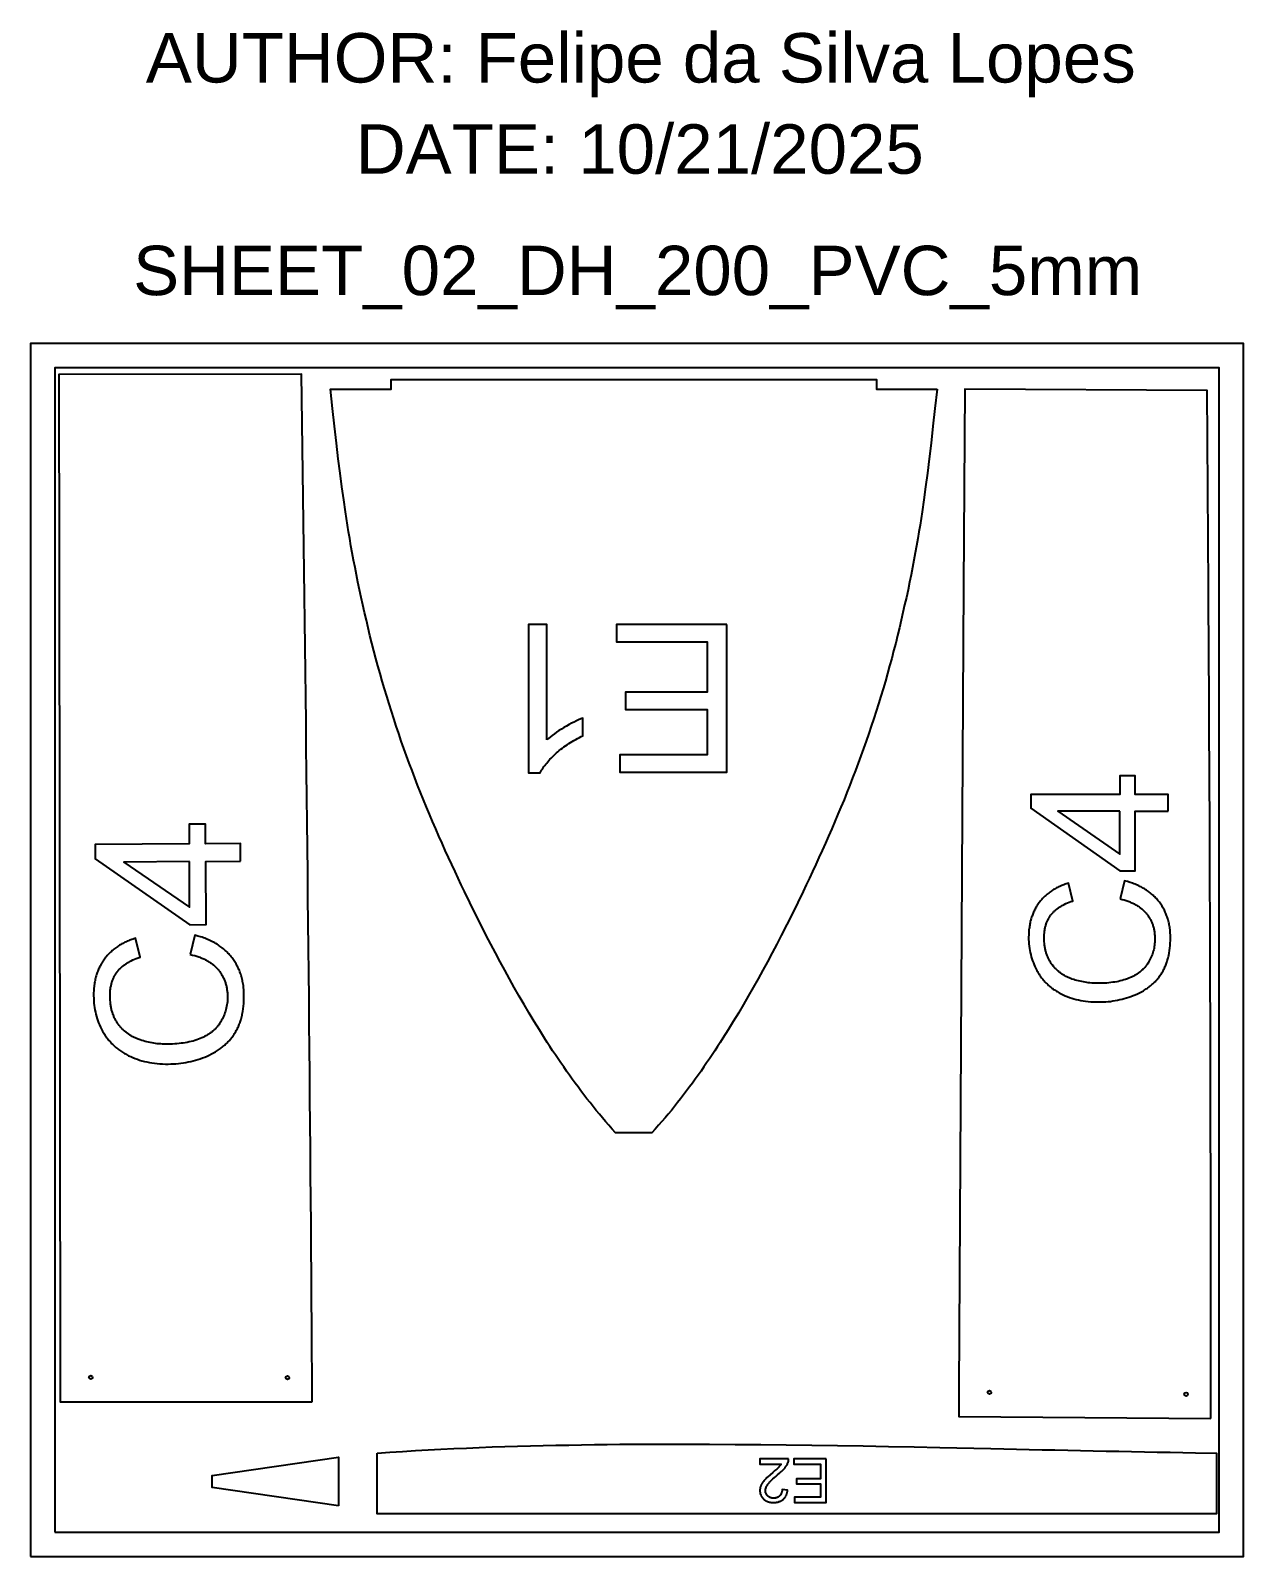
# Model space of a CAD drawing. Extents: x 2494 to 5794, y -1335 to 1258.
# Drawn here: x 3644 to 4644, y 0 to 1258 of the extents above; entities that cross this region are included whole.
import ezdxf

# ---------------------------------------------------------------- set-up
doc = ezdxf.new("R2010")
doc.units = 0
for name, color, linetype in [('DH_200_CODES_PART_NUMBERS_', 1, 'CONTINUOUS'), ('DH_200_CUT_PVC_5MM', 7, 'CONTINUOUS'), ('DH_200_HOLES_PVC_5MM', 3, 'CONTINUOUS'), ('PVC_SHEET__5MM', 6, 'CONTINUOUS'), ('TEXT', 5, 'CONTINUOUS')]:
    doc.layers.add(name, color=color, linetype=linetype)
doc.styles.add('METERS_ARCHITECTURAL', font='arial.ttf')

msp = doc.modelspace()

# ---------------------------------------------------------------- linework, layer by layer
at = {"layer": 'DH_200_CODES_PART_NUMBERS_'}
for points in [[(4069.9, 673.2), (4069.9, 768.4), (4055, 768.4), (4055, 646.2), (4064.6, 646.2), (4065.1, 647.2), (4065.7, 648.2), (4066.3, 649.1), (4066.9, 650.1), (4067.6, 651.2), (4068.3, 652.2), (4069.1, 653.2), (4069.9, 654.2), (4070.8, 655.2), (4071.7, 656.2), (4072.6, 657.3), (4073.6, 658.3), (4074.6, 659.3), (4075.7, 660.4), (4076.8, 661.4), (4077.9, 662.5), (4079.1, 663.5), (4080.3, 664.5), (4081.6, 665.5), (4082.8, 666.5), (4084.1, 667.5), (4085.4, 668.4), (4086.7, 669.3), (4088.1, 670.2), (4089.5, 671.1), (4090.9, 672), (4092.3, 672.8), (4093.8, 673.6), (4095.3, 674.4), (4096.8, 675.2), (4098.3, 676), (4099.8, 676.7), (4099.8, 691.2), (4098.1, 690.5), (4096.2, 689.7), (4094.4, 688.9), (4092.4, 688), (4090.4, 687), (4088.4, 685.9), (4086.3, 684.7), (4084.1, 683.5), (4082, 682.2), (4079.9, 680.9), (4078, 679.6), (4076.2, 678.3), (4074.5, 677), (4072.9, 675.7), (4071.3, 674.5), (4070.6, 673.8)], [(4218.4, 768.4), (4127.5, 768.4), (4127.5, 754.1), (4202.3, 754.1), (4202.3, 712.6), (4134.9, 712.6), (4134.9, 698.3), (4202.3, 698.3), (4202.3, 661), (4130.3, 661), (4130.3, 646.7), (4218.4, 646.7)], [(4582.2, 614.4), (4582.2, 628.3), (4555.1, 628.3), (4555.1, 643.5), (4542.4, 643.5), (4542.4, 628.3), (4469.1, 628.3), (4469.1, 616.9), (4542.4, 565.3), (4555.1, 565.3), (4555.1, 614.4)], [(3817.5, 573.2), (3817.4, 587.9), (3788.7, 587.7), (3788.6, 603.9), (3775.1, 603.8), (3775.2, 587.6), (3697.5, 587.1), (3697.6, 575.1), (3775.6, 520.9), (3789.1, 521), (3788.8, 573)], [(4542.4, 614.4), (4491.4, 614.4), (4542.4, 579)], [(3775.3, 572.9), (3721.2, 572.5), (3775.5, 535.4)], [(4542.6, 542.1), (4544.3, 541.7), (4546, 541.3), (4547.7, 540.8), (4548.5, 540.5), (4549.2, 540.2), (4550, 540), (4550.8, 539.7), (4551.5, 539.3), (4552.3, 539), (4553, 538.7), (4553.7, 538.4), (4554.4, 538), (4555.1, 537.6), (4555.7, 537.3), (4556.4, 536.9), (4557, 536.5), (4557.6, 536.1), (4558.3, 535.7), (4558.8, 535.2), (4559.4, 534.8), (4560, 534.3), (4560.6, 533.9), (4561.1, 533.4), (4561.6, 532.9), (4562.1, 532.4), (4562.6, 531.9), (4563.1, 531.4), (4563.6, 530.9), (4564.1, 530.3), (4564.5, 529.8), (4564.9, 529.2), (4565.4, 528.7), (4565.8, 528.1), (4566.2, 527.5), (4566.5, 526.9), (4566.9, 526.3), (4567.2, 525.7), (4567.6, 525.1), (4567.9, 524.5), (4568.2, 523.9), (4568.5, 523.3), (4568.8, 522.6), (4569, 522), (4569.3, 521.3), (4569.5, 520.7), (4569.7, 520), (4569.9, 519.3), (4570.1, 518.6), (4570.3, 517.9), (4570.5, 517.2), (4570.6, 516.5), (4570.7, 515.8), (4570.9, 515.1), (4571, 514.4), (4571.1, 513.6), (4571.1, 512.9), (4571.2, 512.1), (4571.2, 511.4), (4571.3, 510.6), (4571.3, 509.8), (4571.3, 509.1), (4571.3, 507.8), (4571.2, 506.5), (4571.1, 505.2), (4571, 504), (4570.8, 502.7), (4570.6, 501.5), (4570.3, 500.3), (4570, 499.1), (4569.6, 497.9), (4569.2, 496.7), (4568.8, 495.5), (4568.3, 494.4), (4567.8, 493.2), (4567.2, 492.1), (4566.6, 491), (4566, 489.9), (4565.7, 489.3), (4565.3, 488.8), (4564.9, 488.2), (4564.6, 487.7), (4564.2, 487.2), (4563.8, 486.7), (4563.4, 486.2), (4563, 485.7), (4562.6, 485.2), (4562.1, 484.8), (4561.7, 484.3), (4561.2, 483.9), (4560.8, 483.4), (4560.3, 483), (4559.8, 482.6), (4559.3, 482.2), (4558.8, 481.8), (4558.3, 481.4), (4557.8, 481), (4557.2, 480.6), (4556.7, 480.2), (4556.1, 479.9), (4555.5, 479.5), (4555, 479.2), (4554.4, 478.9), (4553.8, 478.5), (4553.1, 478.2), (4552.5, 477.9), (4551.9, 477.6), (4551.2, 477.3), (4549.9, 476.8), (4548.6, 476.3), (4547.2, 475.8), (4545.8, 475.4), (4544.3, 475), (4542.8, 474.6), (4541.3, 474.2), (4539.8, 473.9), (4538.2, 473.6), (4536.7, 473.4), (4535, 473.2), (4533.4, 473), (4531.7, 472.8), (4530, 472.7), (4528.3, 472.7), (4526.5, 472.6), (4524.7, 472.6), (4523.3, 472.6), (4522, 472.6), (4520.6, 472.7), (4519.2, 472.8), (4517.8, 472.9), (4516.4, 473.1), (4515.1, 473.3), (4513.7, 473.5), (4512.4, 473.7), (4511, 474), (4509.7, 474.3), (4508.3, 474.6), (4507, 474.9), (4505.7, 475.3), (4504.4, 475.7), (4503, 476.1), (4502.4, 476.4), (4501.7, 476.6), (4501.1, 476.8), (4500.5, 477.1), (4499.8, 477.4), (4499.2, 477.6), (4498.6, 477.9), (4498, 478.2), (4497.5, 478.5), (4496.9, 478.9), (4496.3, 479.2), (4495.7, 479.5), (4495.2, 479.9), (4494.6, 480.2), (4494.1, 480.6), (4493.6, 481), (4493.1, 481.4), (4492.5, 481.8), (4492, 482.2), (4491.5, 482.6), (4491.1, 483), (4490.6, 483.5), (4490.1, 483.9), (4489.7, 484.4), (4489.2, 484.9), (4488.8, 485.3), (4488.3, 485.8), (4487.9, 486.3), (4487.5, 486.8), (4487.1, 487.4), (4486.7, 487.9), (4486.3, 488.4), (4485.9, 489), (4485.5, 489.5), (4485.1, 490.1), (4484.8, 490.7), (4484.5, 491.3), (4484.1, 491.9), (4483.8, 492.5), (4483.5, 493.1), (4483.2, 493.7), (4483, 494.3), (4482.7, 495), (4482.5, 495.6), (4482.2, 496.2), (4482, 496.9), (4481.8, 497.6), (4481.6, 498.3), (4481.4, 498.9), (4481.2, 499.6), (4481, 500.3), (4480.9, 501), (4480.8, 501.8), (4480.6, 502.5), (4480.5, 503.2), (4480.4, 504), (4480.2, 505.5), (4480.1, 507), (4480, 508.6), (4480, 510.2), (4480, 511.6), (4480.1, 513), (4480.2, 514.3), (4480.3, 515), (4480.4, 515.6), (4480.5, 516.3), (4480.6, 516.9), (4480.7, 517.6), (4480.8, 518.2), (4480.9, 518.8), (4481.1, 519.4), (4481.3, 520), (4481.4, 520.6), (4481.6, 521.2), (4481.8, 521.7), (4482, 522.3), (4482.2, 522.9), (4482.4, 523.4), (4482.7, 524), (4482.9, 524.5), (4483.2, 525), (4483.5, 525.6), (4483.7, 526.1), (4484, 526.6), (4484.3, 527.1), (4484.6, 527.6), (4485, 528.1), (4485.3, 528.6), (4485.6, 529), (4486, 529.5), (4486.4, 529.9), (4486.8, 530.4), (4487.2, 530.8), (4487.6, 531.3), (4488, 531.7), (4488.4, 532.1), (4488.9, 532.5), (4489.3, 533), (4489.8, 533.4), (4490.3, 533.7), (4490.8, 534.1), (4491.3, 534.5), (4491.9, 534.9), (4492.4, 535.3), (4493, 535.6), (4493.5, 536), (4494.1, 536.3), (4494.7, 536.7), (4495.3, 537), (4496.6, 537.6), (4497.9, 538.3), (4499.2, 538.8), (4500.6, 539.4), (4502.1, 539.9), (4503.6, 540.4), (4500.1, 555.2), (4498.2, 554.6), (4497.3, 554.3), (4496.3, 553.9), (4495.4, 553.6), (4494.5, 553.2), (4493.6, 552.8), (4492.8, 552.5), (4491.9, 552.1), (4491, 551.6), (4490.2, 551.2), (4489.4, 550.8), (4488.6, 550.3), (4487.8, 549.8), (4487, 549.4), (4486.2, 548.9), (4485.5, 548.4), (4484.8, 547.8), (4484, 547.3), (4483.3, 546.7), (4482.6, 546.2), (4481.9, 545.6), (4481.3, 545), (4480.6, 544.4), (4480, 543.8), (4479.3, 543.1), (4478.7, 542.5), (4478.1, 541.8), (4477.5, 541.2), (4477, 540.5), (4476.4, 539.8), (4475.9, 539.1), (4475.3, 538.3), (4474.8, 537.6), (4474.3, 536.8), (4473.8, 536.1), (4473.4, 535.3), (4472.9, 534.5), (4472.5, 533.7), (4472.1, 532.9), (4471.7, 532.1), (4471.3, 531.3), (4470.9, 530.5), (4470.6, 529.6), (4470.3, 528.8), (4470, 527.9), (4469.7, 527), (4469.4, 526.1), (4469.1, 525.2), (4468.9, 524.3), (4468.6, 523.4), (4468.4, 522.5), (4468.2, 521.5), (4468.1, 520.6), (4467.9, 519.6), (4467.8, 518.7), (4467.6, 517.7), (4467.5, 516.7), (4467.4, 515.7), (4467.4, 514.7), (4467.3, 512.6), (4467.2, 510.5), (4467.2, 508.7), (4467.3, 506.8), (4467.5, 505), (4467.6, 503.2), (4467.9, 501.4), (4468.2, 499.7), (4468.5, 497.9), (4468.9, 496.2), (4469.4, 494.5), (4469.9, 492.8), (4470.4, 491.1), (4471.1, 489.5), (4471.7, 487.9), (4472.4, 486.3), (4473.2, 484.7), (4474, 483.1), (4474.5, 482.3), (4474.9, 481.6), (4475.4, 480.8), (4475.8, 480.1), (4476.3, 479.4), (4476.8, 478.6), (4477.3, 477.9), (4477.8, 477.2), (4478.4, 476.6), (4478.9, 475.9), (4479.5, 475.2), (4480, 474.6), (4480.6, 473.9), (4481.2, 473.3), (4481.8, 472.7), (4482.4, 472.1), (4483.1, 471.5), (4483.7, 470.9), (4484.4, 470.3), (4485, 469.8), (4485.7, 469.2), (4486.4, 468.7), (4487.1, 468.2), (4487.8, 467.6), (4488.6, 467.1), (4489.3, 466.6), (4490.1, 466.2), (4490.8, 465.7), (4491.6, 465.2), (4492.4, 464.8), (4494, 463.9), (4495.7, 463.1), (4497.4, 462.3), (4499.1, 461.6), (4500.9, 461), (4502.7, 460.4), (4504.5, 459.8), (4506.4, 459.3), (4508.3, 458.9), (4510.2, 458.5), (4512.2, 458.1), (4514.2, 457.8), (4516.3, 457.6), (4518.4, 457.4), (4520.5, 457.3), (4522.6, 457.2), (4524.8, 457.2), (4526.8, 457.2), (4528.8, 457.3), (4530.8, 457.4), (4532.8, 457.5), (4534.7, 457.7), (4536.7, 458), (4538.6, 458.3), (4540.5, 458.7), (4542.4, 459.1), (4544.2, 459.5), (4546.1, 460), (4547.9, 460.5), (4549.8, 461.1), (4551.6, 461.7), (4553.3, 462.4), (4555.1, 463.1), (4556.9, 463.9), (4558.5, 464.7), (4560.2, 465.6), (4561.8, 466.5), (4562.5, 466.9), (4563.3, 467.4), (4564, 467.9), (4564.8, 468.4), (4565.5, 468.9), (4566.2, 469.4), (4566.9, 469.9), (4567.6, 470.5), (4568.2, 471), (4568.9, 471.6), (4569.5, 472.2), (4570.2, 472.7), (4570.8, 473.3), (4571.4, 473.9), (4572, 474.6), (4572.5, 475.2), (4573.1, 475.8), (4573.6, 476.5), (4574.2, 477.1), (4574.7, 477.8), (4575.2, 478.5), (4575.7, 479.2), (4576.2, 479.9), (4576.7, 480.6), (4577.1, 481.3), (4577.6, 482), (4578, 482.8), (4578.4, 483.5), (4578.8, 484.3), (4579.2, 485.1), (4579.6, 485.9), (4579.9, 486.7), (4580.3, 487.5), (4580.6, 488.4), (4580.9, 489.2), (4581.2, 490.1), (4581.5, 491), (4581.8, 491.9), (4582, 492.8), (4582.2, 493.7), (4582.5, 494.7), (4582.7, 495.6), (4583.1, 497.5), (4583.4, 499.5), (4583.6, 501.6), (4583.8, 503.7), (4584, 505.8), (4584.1, 508), (4584.1, 510.3), (4584.1, 511.4), (4584.1, 512.5), (4584, 513.6), (4584, 514.6), (4583.9, 515.7), (4583.8, 516.7), (4583.6, 517.8), (4583.5, 518.8), (4583.3, 519.8), (4583.2, 520.8), (4583, 521.8), (4582.7, 522.8), (4582.5, 523.7), (4582.3, 524.7), (4582, 525.6), (4581.7, 526.6), (4581.4, 527.5), (4581, 528.4), (4580.7, 529.3), (4580.3, 530.2), (4579.9, 531.1), (4579.5, 532), (4579.1, 532.9), (4578.7, 533.7), (4578.2, 534.6), (4577.7, 535.4), (4577.2, 536.2), (4576.7, 537), (4576.2, 537.8), (4575.6, 538.6), (4575, 539.4), (4574.4, 540.2), (4573.8, 540.9), (4573.2, 541.7), (4572.5, 542.4), (4571.9, 543.1), (4571.2, 543.8), (4570.5, 544.5), (4569.8, 545.2), (4569, 545.8), (4568.3, 546.4), (4567.5, 547.1), (4566.7, 547.7), (4565.9, 548.3), (4565.1, 548.9), (4564.3, 549.4), (4563.4, 550), (4562.6, 550.5), (4561.7, 551), (4560.8, 551.5), (4559.9, 552), (4558.9, 552.5), (4558, 553), (4557, 553.4), (4556, 553.9), (4555, 554.3), (4554, 554.7), (4552.9, 555.1), (4550.8, 555.8), (4548.6, 556.5), (4546.3, 557.1)], [(3776, 496.3), (3777.8, 495.9), (3779.7, 495.4), (3781.4, 494.9), (3782.3, 494.6), (3783.1, 494.3), (3783.9, 494), (3784.7, 493.7), (3785.5, 493.4), (3786.3, 493.1), (3787.1, 492.7), (3787.8, 492.4), (3788.6, 492), (3789.3, 491.6), (3790, 491.2), (3790.7, 490.8), (3791.4, 490.4), (3792, 490), (3792.7, 489.5), (3793.3, 489.1), (3793.9, 488.6), (3794.5, 488.1), (3795.1, 487.7), (3795.7, 487.2), (3796.3, 486.7), (3796.8, 486.1), (3797.4, 485.6), (3797.9, 485.1), (3798.4, 484.5), (3798.9, 483.9), (3799.4, 483.4), (3799.8, 482.8), (3800.3, 482.2), (3800.7, 481.6), (3801.1, 481), (3801.5, 480.3), (3801.9, 479.7), (3802.3, 479.1), (3802.6, 478.4), (3803, 477.8), (3803.3, 477.1), (3803.6, 476.5), (3803.9, 475.8), (3804.2, 475.1), (3804.5, 474.4), (3804.7, 473.7), (3805, 473), (3805.2, 472.3), (3805.4, 471.6), (3805.6, 470.8), (3805.8, 470.1), (3805.9, 469.3), (3806.1, 468.6), (3806.2, 467.8), (3806.3, 467), (3806.4, 466.3), (3806.5, 465.5), (3806.6, 464.7), (3806.7, 463.9), (3806.7, 463.1), (3806.7, 462.2), (3806.7, 461.4), (3806.7, 460), (3806.7, 458.7), (3806.6, 457.4), (3806.4, 456), (3806.2, 454.7), (3806, 453.4), (3805.7, 452.1), (3805.4, 450.8), (3805, 449.6), (3804.6, 448.3), (3804.2, 447.1), (3803.7, 445.8), (3803.1, 444.6), (3802.5, 443.4), (3801.9, 442.2), (3801.2, 441), (3800.9, 440.4), (3800.5, 439.8), (3800.1, 439.3), (3799.8, 438.7), (3799.4, 438.2), (3798.9, 437.6), (3798.5, 437.1), (3798.1, 436.6), (3797.6, 436.1), (3797.2, 435.6), (3796.7, 435.1), (3796.2, 434.6), (3795.7, 434.1), (3795.2, 433.7), (3794.7, 433.2), (3794.2, 432.8), (3793.7, 432.4), (3793.1, 431.9), (3792.6, 431.5), (3792, 431.1), (3791.4, 430.7), (3790.8, 430.3), (3790.2, 430), (3789.6, 429.6), (3789, 429.2), (3788.3, 428.9), (3787.7, 428.6), (3787, 428.2), (3786.4, 427.9), (3785.7, 427.6), (3784.3, 427), (3782.8, 426.5), (3781.4, 426), (3779.9, 425.5), (3778.3, 425), (3776.8, 424.6), (3775.2, 424.2), (3773.6, 423.9), (3771.9, 423.6), (3770.2, 423.3), (3768.5, 423.1), (3766.8, 422.9), (3765, 422.7), (3763.2, 422.6), (3761.4, 422.5), (3759.5, 422.4), (3757.6, 422.4), (3756.1, 422.4), (3754.7, 422.4), (3753.2, 422.5), (3751.7, 422.6), (3750.3, 422.7), (3748.8, 422.8), (3747.4, 423), (3745.9, 423.2), (3744.5, 423.5), (3743, 423.7), (3741.6, 424), (3740.2, 424.4), (3738.8, 424.7), (3737.4, 425.1), (3736, 425.5), (3734.6, 426), (3733.9, 426.2), (3733.2, 426.5), (3732.5, 426.7), (3731.8, 427), (3731.2, 427.3), (3730.5, 427.6), (3729.9, 427.9), (3729.2, 428.2), (3728.6, 428.5), (3728, 428.8), (3727.4, 429.2), (3726.8, 429.5), (3726.2, 429.9), (3725.6, 430.3), (3725.1, 430.7), (3724.5, 431.1), (3723.9, 431.5), (3723.4, 431.9), (3722.9, 432.3), (3722.3, 432.8), (3721.8, 433.2), (3721.3, 433.7), (3720.8, 434.1), (3720.3, 434.6), (3719.8, 435.1), (3719.3, 435.6), (3718.9, 436.1), (3718.4, 436.7), (3718, 437.2), (3717.5, 437.8), (3717.1, 438.3), (3716.7, 438.9), (3716.3, 439.5), (3715.9, 440.1), (3715.5, 440.7), (3715.1, 441.3), (3714.8, 441.9), (3714.4, 442.5), (3714.1, 443.2), (3713.7, 443.8), (3713.4, 444.5), (3713.1, 445.1), (3712.9, 445.8), (3712.6, 446.5), (3712.3, 447.2), (3712.1, 447.9), (3711.9, 448.6), (3711.6, 449.3), (3711.4, 450), (3711.2, 450.7), (3711.1, 451.5), (3710.9, 452.2), (3710.7, 453), (3710.6, 453.8), (3710.5, 454.5), (3710.4, 455.3), (3710.2, 456.9), (3710, 458.6), (3709.9, 460.2), (3709.9, 462), (3709.9, 463.4), (3710, 464.9), (3710.1, 466.3), (3710.1, 467), (3710.2, 467.7), (3710.3, 468.4), (3710.4, 469.1), (3710.5, 469.7), (3710.7, 470.4), (3710.8, 471.1), (3711, 471.7), (3711.1, 472.3), (3711.3, 473), (3711.5, 473.6), (3711.7, 474.2), (3711.9, 474.8), (3712.1, 475.4), (3712.4, 476), (3712.6, 476.6), (3712.9, 477.1), (3713.1, 477.7), (3713.4, 478.3), (3713.7, 478.8), (3714, 479.4), (3714.3, 479.9), (3714.7, 480.4), (3715, 480.9), (3715.4, 481.5), (3715.7, 482), (3716.1, 482.4), (3716.5, 482.9), (3716.9, 483.4), (3717.3, 483.9), (3717.7, 484.4), (3718.2, 484.8), (3718.7, 485.3), (3719.1, 485.7), (3719.6, 486.1), (3720.1, 486.6), (3720.6, 487), (3721.2, 487.4), (3721.7, 487.8), (3722.3, 488.2), (3722.8, 488.6), (3723.4, 489), (3724, 489.4), (3724.6, 489.8), (3725.3, 490.1), (3725.9, 490.5), (3727.2, 491.2), (3728.6, 491.8), (3730, 492.5), (3731.5, 493.1), (3733.1, 493.6), (3734.7, 494.2), (3730.9, 509.8), (3728.9, 509.1), (3727.9, 508.8), (3726.9, 508.4), (3725.9, 508.1), (3725, 507.7), (3724, 507.3), (3723.1, 506.9), (3722.2, 506.4), (3721.3, 506), (3720.4, 505.5), (3719.5, 505), (3718.7, 504.6), (3717.8, 504), (3717, 503.5), (3716.2, 503), (3715.4, 502.5), (3714.6, 501.9), (3713.9, 501.3), (3713.1, 500.7), (3712.4, 500.1), (3711.7, 499.5), (3711, 498.9), (3710.3, 498.2), (3709.6, 497.6), (3708.9, 496.9), (3708.3, 496.2), (3707.6, 495.5), (3707, 494.8), (3706.4, 494), (3705.8, 493.3), (3705.3, 492.5), (3704.7, 491.7), (3704.2, 490.9), (3703.6, 490.2), (3703.1, 489.3), (3702.6, 488.5), (3702.2, 487.7), (3701.7, 486.8), (3701.3, 486), (3700.9, 485.1), (3700.5, 484.3), (3700.1, 483.4), (3699.7, 482.5), (3699.4, 481.6), (3699.1, 480.6), (3698.8, 479.7), (3698.5, 478.8), (3698.2, 477.8), (3698, 476.8), (3697.7, 475.9), (3697.5, 474.9), (3697.3, 473.9), (3697.1, 472.9), (3697, 471.9), (3696.8, 470.8), (3696.7, 469.8), (3696.6, 468.7), (3696.5, 467.7), (3696.4, 466.6), (3696.3, 464.4), (3696.3, 462.2), (3696.4, 460.2), (3696.5, 458.3), (3696.6, 456.3), (3696.8, 454.4), (3697.1, 452.5), (3697.4, 450.7), (3697.8, 448.8), (3698.2, 447), (3698.7, 445.2), (3699.3, 443.4), (3699.9, 441.7), (3700.5, 439.9), (3701.3, 438.2), (3702, 436.5), (3702.9, 434.8), (3703.8, 433.2), (3704.2, 432.3), (3704.7, 431.5), (3705.2, 430.7), (3705.7, 430), (3706.2, 429.2), (3706.7, 428.4), (3707.3, 427.7), (3707.8, 427), (3708.4, 426.2), (3709, 425.5), (3709.6, 424.8), (3710.2, 424.2), (3710.8, 423.5), (3711.4, 422.8), (3712.1, 422.2), (3712.8, 421.5), (3713.4, 420.9), (3714.1, 420.3), (3714.8, 419.7), (3715.5, 419.1), (3716.2, 418.5), (3717, 418), (3717.7, 417.4), (3718.5, 416.9), (3719.3, 416.3), (3720.1, 415.8), (3720.9, 415.3), (3721.7, 414.8), (3722.5, 414.3), (3723.4, 413.9), (3725.1, 412.9), (3726.9, 412.1), (3728.7, 411.3), (3730.5, 410.6), (3732.4, 409.9), (3734.3, 409.2), (3736.2, 408.7), (3738.2, 408.1), (3740.3, 407.7), (3742.3, 407.3), (3744.4, 406.9), (3746.6, 406.6), (3748.7, 406.4), (3751, 406.2), (3753.2, 406.1), (3755.5, 406), (3757.8, 406), (3759.9, 406.1), (3762.1, 406.2), (3764.2, 406.3), (3766.3, 406.5), (3768.3, 406.7), (3770.4, 407), (3772.4, 407.3), (3774.4, 407.7), (3776.4, 408.2), (3778.4, 408.6), (3780.4, 409.2), (3782.3, 409.8), (3784.2, 410.4), (3786.1, 411.1), (3788, 411.8), (3789.9, 412.6), (3791.7, 413.4), (3793.5, 414.3), (3795.3, 415.2), (3796.9, 416.2), (3797.7, 416.7), (3798.5, 417.2), (3799.3, 417.7), (3800.1, 418.2), (3800.9, 418.8), (3801.6, 419.3), (3802.3, 419.9), (3803, 420.5), (3803.8, 421.1), (3804.4, 421.7), (3805.1, 422.3), (3805.8, 422.9), (3806.4, 423.5), (3807.1, 424.2), (3807.7, 424.8), (3808.3, 425.5), (3808.9, 426.2), (3809.5, 426.9), (3810, 427.6), (3810.6, 428.3), (3811.1, 429), (3811.6, 429.7), (3812.1, 430.5), (3812.6, 431.2), (3813.1, 432), (3813.6, 432.8), (3814, 433.6), (3814.5, 434.4), (3814.9, 435.2), (3815.3, 436.1), (3815.7, 436.9), (3816, 437.8), (3816.4, 438.7), (3816.7, 439.6), (3817.1, 440.5), (3817.4, 441.4), (3817.7, 442.3), (3817.9, 443.3), (3818.2, 444.2), (3818.5, 445.2), (3818.7, 446.2), (3818.9, 447.2), (3819.3, 449.3), (3819.6, 451.4), (3819.9, 453.6), (3820.1, 455.8), (3820.2, 458.1), (3820.3, 460.4), (3820.3, 462.8), (3820.3, 464), (3820.2, 465.1), (3820.2, 466.3), (3820.1, 467.4), (3820, 468.5), (3819.9, 469.6), (3819.8, 470.7), (3819.6, 471.8), (3819.4, 472.9), (3819.2, 474), (3819, 475), (3818.8, 476), (3818.5, 477.1), (3818.2, 478.1), (3817.9, 479.1), (3817.6, 480.1), (3817.3, 481.1), (3816.9, 482), (3816.5, 483), (3816.1, 483.9), (3815.7, 484.9), (3815.3, 485.8), (3814.8, 486.7), (3814.4, 487.6), (3813.9, 488.5), (3813.3, 489.4), (3812.8, 490.3), (3812.2, 491.1), (3811.7, 492), (3811.1, 492.8), (3810.5, 493.6), (3809.8, 494.4), (3809.2, 495.2), (3808.5, 496), (3807.8, 496.8), (3807.1, 497.5), (3806.4, 498.3), (3805.6, 499), (3804.8, 499.7), (3804.1, 500.4), (3803.3, 501.1), (3802.4, 501.7), (3801.6, 502.3), (3800.8, 503), (3799.9, 503.6), (3799, 504.2), (3798.1, 504.8), (3797.2, 505.3), (3796.2, 505.9), (3795.2, 506.4), (3794.3, 506.9), (3793.3, 507.4), (3792.2, 507.9), (3791.2, 508.4), (3790.2, 508.8), (3789.1, 509.3), (3788, 509.7), (3786.9, 510.1), (3785.8, 510.5), (3784.6, 510.8), (3783.5, 511.2), (3782.3, 511.5), (3779.9, 512.2)], [(4269.3, 80.4), (4245.6, 80.4), (4245.6, 76.2), (4263.2, 76.2), (4263, 75.9), (4262.8, 75.6), (4262.6, 75.3), (4262.4, 75), (4262.1, 74.7), (4261.9, 74.4), (4261.6, 74.1), (4261.3, 73.8), (4261.2, 73.7), (4261, 73.5), (4260.6, 73.1), (4259.5, 72.1), (4258.1, 70.8), (4256.3, 69.3), (4254.1, 67.4), (4252.2, 65.7), (4251.4, 65), (4250.7, 64.3), (4250, 63.6), (4249.5, 63), (4249, 62.5), (4248.5, 61.9), (4248.3, 61.6), (4248.1, 61.3), (4247.9, 61.1), (4247.7, 60.8), (4247.6, 60.5), (4247.4, 60.2), (4247.2, 60), (4247.1, 59.7), (4246.9, 59.4), (4246.8, 59.2), (4246.7, 58.9), (4246.6, 58.7), (4246.5, 58.4), (4246.4, 58.1), (4246.3, 57.9), (4246.2, 57.6), (4246.1, 57.3), (4246, 57.1), (4246, 56.8), (4245.9, 56.6), (4245.9, 56.3), (4245.8, 56), (4245.8, 55.8), (4245.7, 55.5), (4245.7, 55.2), (4245.7, 55), (4245.7, 54.7), (4245.7, 54.4), (4245.7, 54.2), (4245.7, 53.9), (4245.7, 53.6), (4245.7, 53.4), (4245.8, 53.1), (4245.8, 52.9), (4245.8, 52.6), (4245.9, 52.4), (4245.9, 52.2), (4246, 51.9), (4246, 51.7), (4246.1, 51.5), (4246.2, 51.2), (4246.3, 51), (4246.4, 50.8), (4246.4, 50.5), (4246.5, 50.3), (4246.6, 50.1), (4246.8, 49.9), (4246.9, 49.7), (4247, 49.5), (4247.1, 49.3), (4247.2, 49.1), (4247.4, 48.9), (4247.5, 48.7), (4247.7, 48.5), (4247.8, 48.3), (4248, 48.1), (4248.2, 47.9), (4248.3, 47.7), (4248.5, 47.5), (4248.7, 47.3), (4248.9, 47.2), (4249.1, 47), (4249.3, 46.8), (4249.5, 46.7), (4249.7, 46.5), (4249.9, 46.4), (4250.1, 46.2), (4250.3, 46.1), (4250.6, 46), (4250.8, 45.8), (4251, 45.7), (4251.3, 45.6), (4251.5, 45.5), (4251.7, 45.4), (4252, 45.3), (4252.2, 45.2), (4252.5, 45.1), (4252.8, 45), (4253, 45), (4253.3, 44.9), (4253.6, 44.8), (4253.8, 44.8), (4254.1, 44.7), (4254.4, 44.7), (4254.7, 44.6), (4255, 44.6), (4255.3, 44.6), (4255.6, 44.5), (4255.9, 44.5), (4256.2, 44.5), (4256.5, 44.5), (4256.9, 44.5), (4257.5, 44.5), (4257.8, 44.5), (4258.1, 44.5), (4258.4, 44.6), (4258.7, 44.6), (4259, 44.6), (4259.3, 44.7), (4259.6, 44.7), (4259.8, 44.7), (4260.1, 44.8), (4260.4, 44.9), (4260.7, 44.9), (4260.9, 45), (4261.2, 45.1), (4261.4, 45.2), (4261.7, 45.2), (4261.9, 45.3), (4262.2, 45.4), (4262.4, 45.5), (4262.7, 45.6), (4262.9, 45.7), (4263.1, 45.9), (4263.3, 46), (4263.6, 46.1), (4263.8, 46.2), (4264, 46.4), (4264.2, 46.5), (4264.4, 46.7), (4264.6, 46.8), (4264.8, 47), (4265, 47.1), (4265.2, 47.3), (4265.4, 47.5), (4265.5, 47.7), (4265.7, 47.8), (4265.9, 48), (4266, 48.2), (4266.2, 48.4), (4266.3, 48.6), (4266.5, 48.8), (4266.6, 49), (4266.8, 49.2), (4266.9, 49.5), (4267, 49.7), (4267.1, 49.9), (4267.3, 50.2), (4267.4, 50.4), (4267.5, 50.6), (4267.6, 50.9), (4267.7, 51.1), (4267.8, 51.4), (4267.9, 51.7), (4267.9, 51.9), (4268, 52.2), (4268.1, 52.5), (4268.1, 52.7), (4268.2, 53), (4268.3, 53.3), (4268.3, 53.6), (4268.4, 53.9), (4268.4, 54.2), (4268.4, 54.5), (4268.5, 54.8), (4264, 55.3), (4264, 55.1), (4263.9, 54.9), (4263.9, 54.7), (4263.9, 54.5), (4263.9, 54.3), (4263.9, 54.1), (4263.9, 53.9), (4263.8, 53.7), (4263.8, 53.5), (4263.8, 53.3), (4263.7, 53.2), (4263.7, 53), (4263.6, 52.8), (4263.6, 52.6), (4263.5, 52.5), (4263.5, 52.3), (4263.4, 52.1), (4263.3, 52), (4263.3, 51.8), (4263.2, 51.7), (4263.1, 51.5), (4263, 51.4), (4263, 51.2), (4262.9, 51.1), (4262.8, 50.9), (4262.7, 50.8), (4262.6, 50.7), (4262.5, 50.5), (4262.4, 50.4), (4262.3, 50.3), (4262.1, 50.2), (4262, 50), (4261.9, 49.9), (4261.8, 49.8), (4261.7, 49.7), (4261.5, 49.6), (4261.4, 49.5), (4261.3, 49.4), (4261.1, 49.3), (4261, 49.2), (4260.9, 49.1), (4260.7, 49), (4260.6, 48.9), (4260.4, 48.9), (4260.3, 48.8), (4260.1, 48.7), (4260, 48.7), (4259.8, 48.6), (4259.6, 48.5), (4259.5, 48.5), (4259.3, 48.4), (4259.2, 48.4), (4259, 48.4), (4258.8, 48.3), (4258.6, 48.3), (4258.5, 48.2), (4258.3, 48.2), (4258.1, 48.2), (4257.9, 48.2), (4257.7, 48.2), (4257.5, 48.1), (4257.3, 48.1), (4257.1, 48.1), (4256.9, 48.1), (4256.8, 48.1), (4256.6, 48.1), (4256.4, 48.1), (4256.2, 48.2), (4256, 48.2), (4255.9, 48.2), (4255.7, 48.2), (4255.5, 48.2), (4255.3, 48.3), (4255.2, 48.3), (4255, 48.3), (4254.9, 48.4), (4254.7, 48.4), (4254.5, 48.5), (4254.4, 48.5), (4254.2, 48.6), (4254.1, 48.6), (4253.9, 48.7), (4253.8, 48.8), (4253.6, 48.8), (4253.5, 48.9), (4253.4, 49), (4253.2, 49.1), (4253.1, 49.1), (4252.9, 49.2), (4252.8, 49.3), (4252.7, 49.4), (4252.6, 49.5), (4252.4, 49.6), (4252.3, 49.7), (4252.2, 49.8), (4252.1, 49.9), (4252, 50), (4251.9, 50.1), (4251.7, 50.3), (4251.6, 50.4), (4251.5, 50.5), (4251.4, 50.6), (4251.4, 50.7), (4251.3, 50.9), (4251.2, 51), (4251.1, 51.1), (4251, 51.3), (4250.9, 51.4), (4250.9, 51.5), (4250.8, 51.6), (4250.7, 51.8), (4250.7, 51.9), (4250.6, 52.1), (4250.6, 52.2), (4250.5, 52.3), (4250.5, 52.5), (4250.4, 52.6), (4250.4, 52.8), (4250.4, 52.9), (4250.3, 53.1), (4250.3, 53.2), (4250.3, 53.4), (4250.3, 53.5), (4250.2, 53.7), (4250.2, 53.8), (4250.2, 54), (4250.2, 54.2), (4250.2, 54.3), (4250.2, 54.5), (4250.2, 54.6), (4250.2, 54.8), (4250.2, 55), (4250.3, 55.1), (4250.3, 55.3), (4250.3, 55.4), (4250.3, 55.6), (4250.4, 55.8), (4250.4, 55.9), (4250.5, 56.1), (4250.5, 56.2), (4250.5, 56.4), (4250.6, 56.6), (4250.7, 56.7), (4250.7, 56.9), (4250.8, 57.1), (4250.9, 57.2), (4250.9, 57.4), (4251, 57.6), (4251.1, 57.7), (4251.2, 57.9), (4251.4, 58.2), (4251.6, 58.6), (4251.8, 58.9), (4252, 59.3), (4252.3, 59.6), (4252.5, 60), (4252.8, 60.3), (4253.2, 60.7), (4253.5, 61.1), (4253.9, 61.6), (4254.3, 62), (4255.3, 62.9), (4256.3, 63.9), (4257.5, 64.9), (4258.7, 66), (4260.1, 67.2), (4261.9, 68.7), (4262.7, 69.4), (4263.5, 70.1), (4264.2, 70.8), (4264.8, 71.4), (4265.4, 72), (4265.9, 72.6), (4266.1, 72.9), (4266.4, 73.2), (4266.6, 73.5), (4266.8, 73.8), (4267, 74.1), (4267.2, 74.4), (4267.4, 74.7), (4267.6, 75), (4267.8, 75.3), (4268, 75.6), (4268.1, 75.9), (4268.3, 76.2), (4268.4, 76.5), (4268.5, 76.8), (4268.7, 77.1), (4268.8, 77.4), (4268.9, 77.6), (4268.9, 77.7), (4269, 77.9), (4269, 78.1), (4269.1, 78.3), (4269.1, 78.5), (4269.2, 78.7), (4269.2, 78.9), (4269.2, 79.1), (4269.3, 79.3), (4269.3, 79.5), (4269.3, 79.6), (4269.3, 79.8), (4269.3, 80), (4269.3, 80.2)], [(4300.2, 80.4), (4273.5, 80.4), (4273.5, 76.2), (4295.5, 76.2), (4295.5, 64), (4275.7, 64), (4275.7, 59.8), (4295.5, 59.8), (4295.5, 48.9), (4274.3, 48.9), (4274.3, 44.6), (4300.2, 44.6)]]:
    msp.add_lwpolyline(points, close=True, dxfattribs=at)
at = {"layer": 'DH_200_CUT_PVC_5MM'}
for points in [[(3876.5, 127.6), (3876.5, 149.6, 0.001604), (3869.9, 812.4), (3867.8, 974.9), (3667.8, 974.6), (3668, 812.1), (3668.7, 149.6), (3668.8, 127.6)], [(4617.3, 113.8), (4617.4, 135.9, 0.001604), (4615.5, 798.7), (4614.5, 961.2), (4414.5, 962.4), (4413.5, 799.9), (4409.6, 137.3), (4409.6, 115.3)], [(3930, 85.1), (3940.5, 85.9), (3951, 86.6), (3961.6, 87.3), (3972.1, 87.9), (3982.6, 88.4), (3993.2, 89), (4003.7, 89.4), (4014.3, 89.9), (4024.8, 90.3), (4035.3, 90.6), (4045.9, 90.9), (4056.4, 91.2), (4067, 91.5), (4077.5, 91.7), (4088.1, 91.9), (4098.6, 92.1), (4109.2, 92.2), (4119.7, 92.4), (4130.3, 92.5), (4140.8, 92.5), (4151.4, 92.6), (4161.9, 92.6), (4183, 92.6), (4204.1, 92.6), (4225.2, 92.4), (4246.3, 92.3), (4267.4, 92), (4288.5, 91.8), (4309.6, 91.5), (4330.7, 91.1), (4351.8, 90.7), (4372.9, 90.3), (4394, 89.9), (4436.1, 89, 0.000926), (4604.9, 85.5), (4622, 85.1), (4622, 35.1), (3930, 35.1)]]:
    msp.add_lwpolyline(points, format="xyb", close=True, dxfattribs=at)
msp.add_lwpolyline([(4391.7, 962.4), (4390, 946.6), (4388.3, 931.8), (4386.8, 918), (4385.2, 905.1), (4383.7, 893.1), (4382.2, 881.8), (4380.8, 871.2), (4379.3, 861.2), (4378.5, 855.9), (4377.7, 850.4), (4376.8, 844.8), (4375.8, 839.2), (4374.8, 833.4), (4373.7, 827.5), (4372.6, 821.5), (4371.5, 815.5), (4370.3, 809.4), (4369, 803.2), (4367.8, 797), (4366.4, 790.7), (4365, 784.5), (4363.6, 778.2), (4362.2, 771.9), (4360.7, 765.6), (4359.1, 759.3), (4357.6, 753), (4355.9, 746.7), (4354.3, 740.4), (4352.6, 734.2), (4350.8, 728), (4349.1, 721.7), (4347.2, 715.5), (4345.4, 709.3), (4343.5, 703.1), (4341.5, 696.9), (4339.5, 690.8), (4337.5, 684.6), (4335.4, 678.5), (4333.3, 672.3), (4331.2, 666.2), (4329, 660.1), (4326.7, 654), (4324.5, 648), (4322.1, 641.9), (4319.8, 635.9), (4317.4, 629.9), (4315, 623.8), (4312.5, 617.8), (4310, 611.9), (4307.5, 605.9), (4304.9, 600), (4302.3, 594), (4299.7, 588), (4297, 582.1), (4294.3, 576.2), (4291.7, 570.4), (4289.1, 564.7), (4286.5, 559.2), (4283.9, 553.7), (4281.3, 548.3), (4276.9, 539.2), (4272.4, 530.1), (4267.9, 521), (4263.2, 512), (4259.5, 504.8), (4255.7, 497.6), (4251.9, 490.4), (4248, 483.3), (4244.1, 476.2), (4240.1, 469.1), (4236.1, 462), (4232, 455), (4227.9, 448), (4223.7, 441.1), (4219.4, 434.1), (4215.1, 427.3), (4212.9, 423.8), (4210.7, 420.4), (4208.5, 417), (4206.3, 413.7), (4204, 410.3), (4201.7, 406.9), (4199.4, 403.6), (4197.1, 400.2), (4194.8, 396.9), (4192.4, 393.6), (4190, 390.3), (4187.6, 387.1), (4185.2, 383.8), (4182.7, 380.6), (4180.3, 377.3), (4177.7, 374.2), (4175.2, 371), (4172.7, 367.8), (4170.1, 364.7), (4167.5, 361.6), (4164.8, 358.5), (4162.1, 355.5), (4159.4, 352.4), (4156.7, 349.4), (4126.7, 349.4), (4123.9, 352.4), (4121.2, 355.5), (4118.5, 358.5), (4115.9, 361.6), (4113.3, 364.7), (4110.7, 367.8), (4108.1, 371), (4105.6, 374.2), (4103.1, 377.3), (4100.6, 380.6), (4098.1, 383.8), (4095.7, 387.1), (4093.3, 390.3), (4090.9, 393.6), (4088.6, 396.9), (4086.2, 400.2), (4083.9, 403.6), (4081.6, 406.9), (4079.3, 410.3), (4077.1, 413.7), (4074.8, 417), (4072.6, 420.4), (4070.4, 423.8), (4068.2, 427.3), (4063.9, 434.1), (4059.6, 441.1), (4055.4, 448), (4051.3, 455), (4047.2, 462), (4043.2, 469.1), (4039.2, 476.2), (4035.3, 483.3), (4031.4, 490.4), (4027.6, 497.6), (4023.8, 504.8), (4020.1, 512), (4015.5, 521), (4010.9, 530.1), (4006.4, 539.2), (4002, 548.3), (3999.5, 553.7), (3996.9, 559.2), (3994.3, 564.7), (3991.7, 570.4), (3989, 576.2), (3986.3, 582.1), (3983.7, 588), (3981, 594), (3978.4, 600), (3975.8, 605.9), (3973.3, 611.9), (3970.8, 617.8), (3968.4, 623.8), (3965.9, 629.9), (3963.5, 635.9), (3961.2, 641.9), (3958.9, 648), (3956.6, 654), (3954.4, 660.1), (3952.2, 666.2), (3950, 672.3), (3947.9, 678.5), (3945.8, 684.6), (3943.8, 690.8), (3941.8, 696.9), (3939.9, 703.1), (3938, 709.3), (3936.1, 715.5), (3934.3, 721.7), (3932.5, 728), (3930.7, 734.2), (3929, 740.4), (3927.4, 746.7), (3925.8, 753), (3924.2, 759.3), (3922.7, 765.6), (3921.2, 771.9), (3919.7, 778.2), (3918.3, 784.5), (3916.9, 790.7), (3915.6, 797), (3914.3, 803.2), (3913, 809.4), (3911.9, 815.5), (3910.7, 821.5), (3909.6, 827.5), (3908.5, 833.4), (3907.5, 839.2), (3906.6, 844.8), (3905.7, 850.4), (3904.8, 855.9), (3904, 861.2), (3902.6, 871.2), (3901.1, 881.8), (3899.6, 893.1), (3898.1, 905.1), (3896.6, 918), (3895, 931.8), (3893.4, 946.6), (3891.7, 962.4), (3941.7, 962.4), (3941.7, 970.4), (4341.7, 970.4), (4341.7, 962.4)], close=True, dxfattribs=at)
at = {"layer": 'DH_200_CUT_PVC_5MM', "extrusion": (0.001618, 0, 0.999999)}
msp.add_lwpolyline([(3898.2, 41.8), (3794.1, 56.8), (3794.1, 66.8), (3898.2, 81.8)], close=True, dxfattribs=at)
at = {"layer": 'DH_200_HOLES_PVC_5MM'}
for centre in [(3694, 147.7), (3856.1, 147.4), (4434.9, 135.3), (4597, 133.8)]:
    msp.add_circle(centre, 1.5, dxfattribs=at)
at = {"layer": 'PVC_SHEET__5MM'}
for points in [[(3644.3, 0), (4644.3, 0), (4644.3, 1000), (3644.3, 1000)], [(3664.3, 20), (4624.3, 20), (4624.3, 980), (3664.3, 980)]]:
    msp.add_lwpolyline(points, close=True, dxfattribs=at)

# ---------------------------------------------------------------- texts
at = {"layer": 'TEXT', "char_height": 40.745, "style": 'METERS_ARCHITECTURAL'}
for s, insert, width, attachment_point in [('AUTHOR: Felipe da Silva Lopes', (3739.4, 1256), 851.004, 1), ('DATE: 10/21/2025', (3912.5, 1180.8), 504.446, 1), ('SHEET_02_DH_200_PVC_5mm', (4144.9, 1080.7), 1725.481, 2)]:
    msp.add_mtext(s, dxfattribs=dict(at, insert=insert, width=width, attachment_point=attachment_point))

doc.saveas('drawing.dxf')
